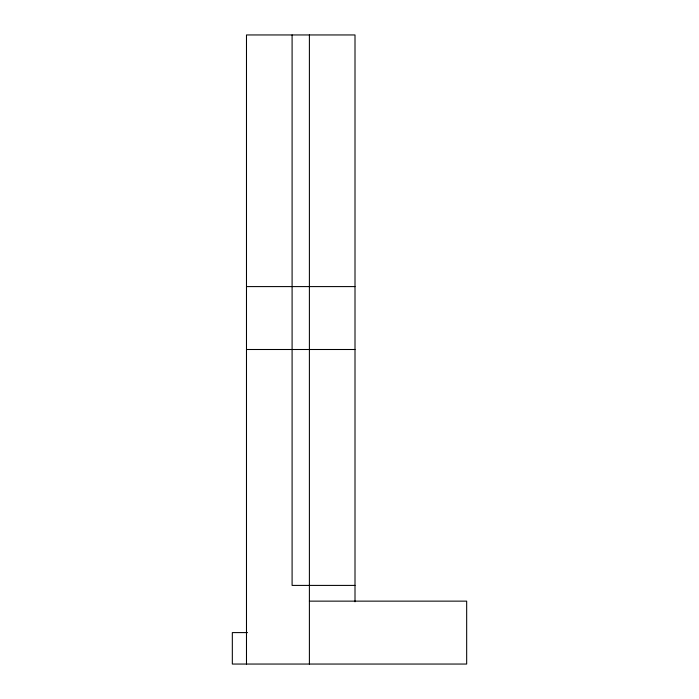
<?xml version="1.0" encoding="UTF-8"?>
<svg xmlns="http://www.w3.org/2000/svg" width="699" height="699" viewBox="0 0 699 699"><rect width="100%" height="100%" fill="white"/><g stroke="black" fill="none" stroke-linecap="round" stroke-linejoin="round"><path stroke-width="1.05" d="M246.485 286.59L355.005 286.59M246.485 349.5L355.005 349.5M355.005 585.413L292.095 585.413L292.095 34.95M309.395 601.14L466.67 601.14L466.67 664.05L232.33 664.05L232.33 632.595L247.542 632.595M355.005 601.795L355.005 34.95L246.485 34.95L246.485 664.05M309.395 34.95L309.395 664.05"/></g></svg>
